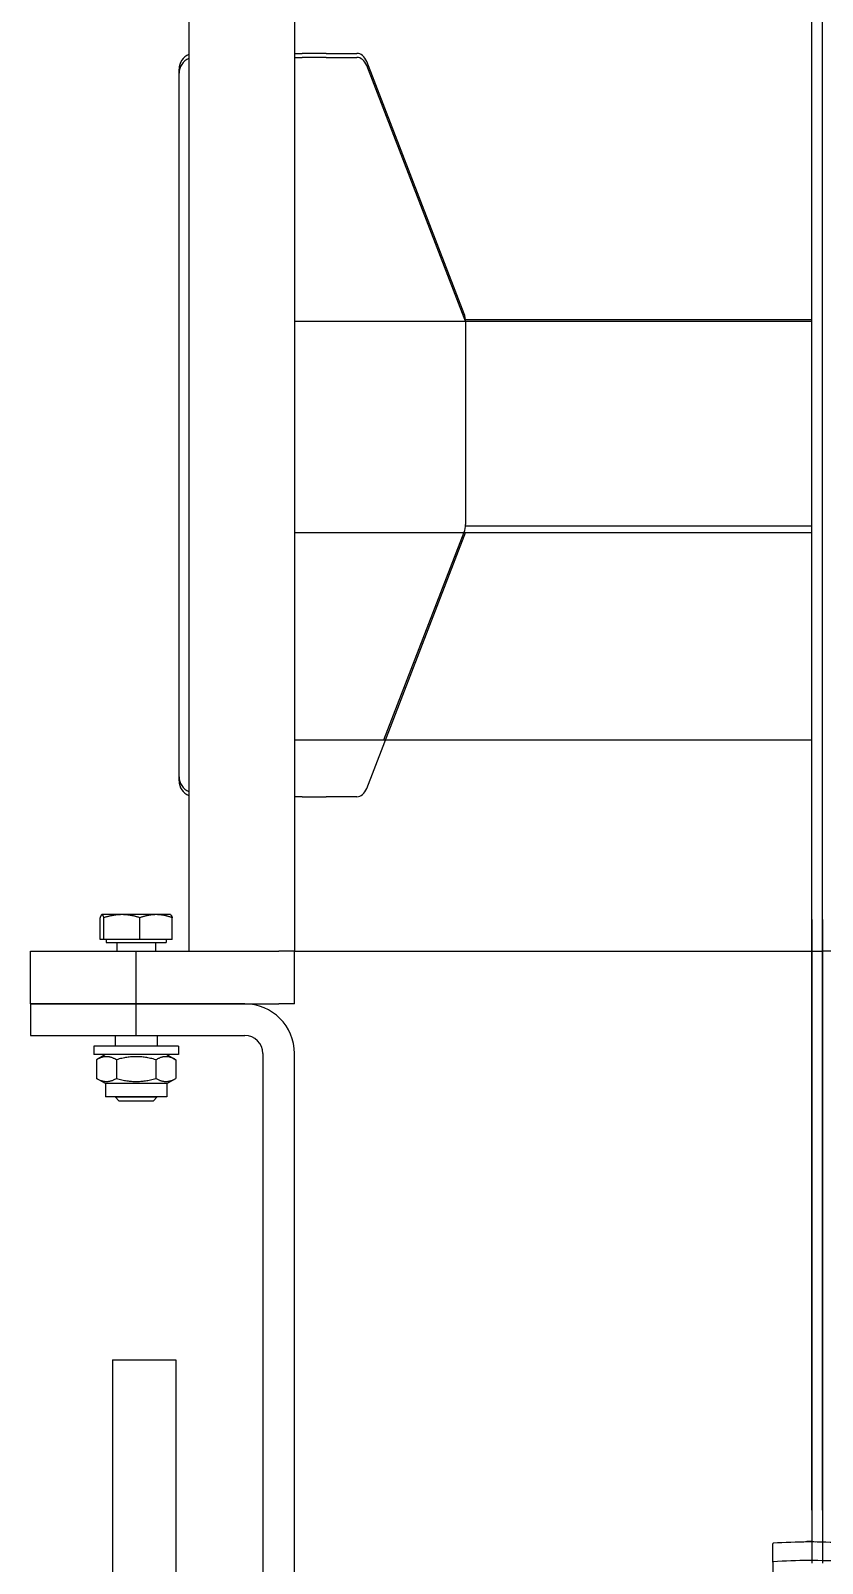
# Model space of a CAD drawing. Extents: x -3873 to 164127, y 7129 to 96529.
# Drawn here: x 42779.5 to 42929.5, y 38442.8 to 38733 of the extents above; entities that cross this region are included whole.
import ezdxf

# ---------------------------------------------------------------- set-up
doc = ezdxf.new("R2010")
doc.units = 0
doc.layers.add('LAYOUT', color=90, linetype='CONTINUOUS')
doc.layers.add('LAYOUT-KROMEKA', color=1, linetype='CONTINUOUS')

# ---------------------------------------------------------------- blocks, each defined once
blk = doc.blocks.new('A$Ccf7c2aec')
at = {"layer": 'LAYOUT-KROMEKA'}
for p, q in [((271.4, 966.1), (265.4, 966.1)), ((265.4, 966.1), (265.4, 946.1)), ((271.4, 966.1), (271.4, 946.1)), ((271.4, 966.1), (281.4, 966.1)), ((271.4, 946.1), (271.4, 966.1)), ((281.4, 966.1), (281.4, 946.1)), ((256.3, 951.9), (257.28, 953.61)), ((260.82, 953.61), (257.28, 953.61)), ((261.8, 951.9), (260.82, 953.61)), ((261.8, 938.1), (261.8, 954.1)), ((263.4, 954.1), (261.8, 954.1)), ((263.4, 938.1), (263.4, 954.1)), ((283.6, 952.21), (283.6, 952.93)), ((283.6, 952.93), (287.72, 952.93)), ((283.6, 952.21), (287.72, 952.21)), ((283.6, 945.38), (283.6, 952.21)), ((288.3, 952.6), (288.28, 952.63)), ((288.3, 952.57), (288.3, 952.6)), ((288.3, 948.79), (288.3, 952.57)), ((204, 950.6), (161, 950.6)), ((204, 950.6), (204, 938.6)), ((253, 949.33), (253.77, 950.1)), ((253, 942.87), (253, 949.33)), ((253.77, 950.1), (253.77, 942.1)), ((253.8, 950.1), (253.77, 950.1)), ((253.8, 940.3), (253.8, 951.9)), ((256.3, 951.9), (253.8, 951.9)), ((256.3, 940.3), (256.3, 951.9)), ((260.82, 949.85), (257.28, 949.85)), ((265.4, 950.1), (263.4, 950.1)), ((283, 949.76), (281.4, 949.76)), ((283, 951.8), (283, 940.4)), ((283.6, 951.8), (283, 951.8)), ((288.3, 942.32), (288.3, 948.79)), ((265.4, 946.1), (271.4, 946.1)), ((265.4, 946.1), (265.4, 925.5)), ((271.4, 946.1), (281.4, 946.1)), ((271.4, 946.1), (271.4, 919.1)), ((271.4, 925.5), (271.4, 946.1)), ((281.4, 946.1), (281.4, 919.1)), ((283.6, 945.38), (287.72, 945.38)), ((283.6, 939.27), (283.6, 945.38)), ((253, 942.87), (253.77, 942.1)), ((253.8, 942.1), (253.77, 942.1)), ((260.82, 942.35), (257.28, 942.35)), ((265.4, 942.1), (263.4, 942.1)), ((283, 942.44), (281.4, 942.44)), ((283.6, 940.4), (283, 940.4)), ((288.3, 939.6), (288.3, 942.32)), ((204, 938.6), (161, 938.6)), ((256.3, 940.3), (253.8, 940.3)), ((256.3, 940.3), (257.28, 938.59)), ((260.82, 938.59), (257.28, 938.59)), ((261.8, 940.3), (260.82, 938.59)), ((263.4, 938.1), (261.8, 938.1)), ((283.6, 939.27), (287.72, 939.27)), ((288.3, 939.6), (288.28, 939.57)), ((313.63, 937.97), (447.63, 937.97)), ((314.4, 937.97), (448.4, 937.97)), ((1830.63, 936.1), (281.4, 936.1)), ((281.4, 933.1), (281.4, 919.1)), ((262, 922.1), (22, 922.1)), ((271.4, 916.1), (271.4, 919.1)), ((281.4, 916.1), (281.4, 919.1)), ((281.4, 916.1), (281.4, 919.1)), ((22, 916.1), (262, 916.1)), ((271.4, 916.1), (281.4, 916.1)), ((1830.63, 916.1), (281.4, 916.1)), ((281.4, 916.1), (281.4, 818.1)), ((310.63, 914.63), (310.63, 916.1)), ((310.63, 914.63), (310.63, 910.1)), ((321.4, 916.1), (321.4, 818.1)), ((360.63, 818.1), (360.63, 916.1)), ((400.63, 818.1), (400.63, 916.1)), ((450.63, 916.1), (450.63, 914.63)), ((450.63, 910.1), (450.63, 914.63)), ((451.4, 916.1), (451.4, 914.63)), ((451.4, 910.1), (451.4, 914.63)), ((310.63, 904.29), (310.63, 910.1)), ((450.63, 910.1), (450.63, 904.29)), ((451.4, 910.1), (451.4, 904.29)), ((312.19, 902.43), (359.96, 883.95)), ((401.31, 883.95), (449.07, 902.43)), ((402.07, 883.95), (449.84, 902.43)), ((321.4, 899.16), (360.73, 883.95)), ((361.84, 818.1), (361.84, 883.7)), ((400.63, 883.69), (362.17, 883.69)), ((400.96, 818.1), (400.96, 883.7)), ((165.67, 825.51), (104.84, 825.51)), ((165.67, 825.51), (169.16, 825.51)), ((287.4, 818.1), (165.51, 818.1)), ((287.4, 816.1), (165.51, 816.1)), ((175.51, 818.1), (1836.63, 818.1)), ((175.51, 816.1), (1836.63, 816.1)), ((281.4, 818.1), (287.4, 818.1)), ((281.4, 818.1), (281.4, 816.1)), ((287.4, 816.1), (281.4, 816.1)), ((281.4, 812.6), (281.4, 816.1))]:
    blk.add_line(p, q, dxfattribs=at)
for centre, radius, start, end in [((313.63, 934.97), 3, 90, 157.9657), ((314.4, 934.97), 3, 90, 157.9657), ((447.63, 934.97), 3, 22.0343, 90), ((448.4, 934.97), 3, 22.0343, 90), ((262, 925.5), 9.4, 270, 0), ((262, 925.5), 3.4, 270, 0), ((169.16, 825.41), 0.1, 4.0364, 90), ((71.38, 818.51), 98.12, 356.2562, 4.0364)]:
    blk.add_arc(centre, radius, start, end, dxfattribs=at)
for centre, major_axis, ratio, start_param, end_param in [((313.63, 904.29), (-3, 0), 0.707107, 0, 1.070274), ((447.63, 904.29), (3, 0), 0.707107, 5.212911, 6.283185), ((448.4, 904.29), (3, 0), 0.707107, 5.212911, 6.283185), ((361.4, 885.81), (-3, 0), 0.707107, 1.070274, 1.312307), ((362.17, 885.81), (-3, 0), 0.707107, 1.070274, 1.570796), ((399.87, 885.81), (-3, 0), 0.707107, 1.829285, 2.071318), ((400.63, 885.81), (-3, 0), 0.707107, 1.570796, 2.071318), ((165.67, 825.41), (0, 0.1), 0.891583, 4.782837, 6.283185), ((165.67, 825.41), (-0.0079, 0.0996), 0.892606, 4.712389, 6.212737), ((78.49, 818.51), (0, -98.13), 0.891583, 1.503634, 1.641245), ((78.49, 818.51), (0, 98.13), 0.891583, 4.645227, 4.782837), ((165.31, 818.51), (0, 4.82), 0.891583, 4.481754, 4.943024)]:
    blk.add_ellipse(centre, major_axis=major_axis, ratio=ratio, start_param=start_param, end_param=end_param, dxfattribs=at)
for points, weights in [([(257.28, 953.61), (256.2, 951.73), (257.28, 949.85)], [1, 1.15470053838, 1]), ([(260.82, 949.85), (261.9, 951.73), (260.82, 953.61)], [1, 1.15470053838, 1]), ([(288.3, 952.57), (288.3, 952.74), (287.72, 952.93)], [1, 1.0379548493, 1]), ([(287.72, 952.21), (288.3, 952.4), (288.3, 952.57)], [1, 1.0379548493, 1]), ([(288.3, 948.79), (288.3, 950.38), (287.72, 952.21)], [1, 1.0379548493, 1]), ([(257.28, 949.85), (256.2, 946.1), (257.28, 942.35)], [1, 1.15470053838, 1]), ([(260.82, 942.35), (261.9, 946.1), (260.82, 949.85)], [1, 1.15470053838, 1]), ([(287.72, 945.38), (288.3, 947.21), (288.3, 948.79)], [1, 1.0379548493, 1]), ([(288.3, 942.32), (288.3, 943.74), (287.72, 945.38)], [1, 1.0379548493, 1]), ([(257.28, 942.35), (256.2, 940.47), (257.28, 938.59)], [1, 1.15470053838, 1]), ([(260.82, 938.59), (261.9, 940.47), (260.82, 942.35)], [1, 1.15470053838, 1]), ([(287.72, 939.27), (288.3, 940.91), (288.3, 942.32)], [1, 1.0379548493, 1]), ([(288.28, 939.57), (288.2, 939.43), (287.72, 939.27)], [1.01093100933, 1.03133461853, 1])]:
    blk.add_rational_spline(points, weights, degree=2, dxfattribs=at)

msp = doc.modelspace()

# ---------------------------------------------------------------- block references
at = {"layer": 'LAYOUT', "color": 4, "linetype": 'Continuous', "ltscale": 20, "rotation": 90}
msp.add_blockref('A$Ccf7c2aec', (43745.56, 38277.35), dxfattribs=at)

doc.saveas('drawing.dxf')
